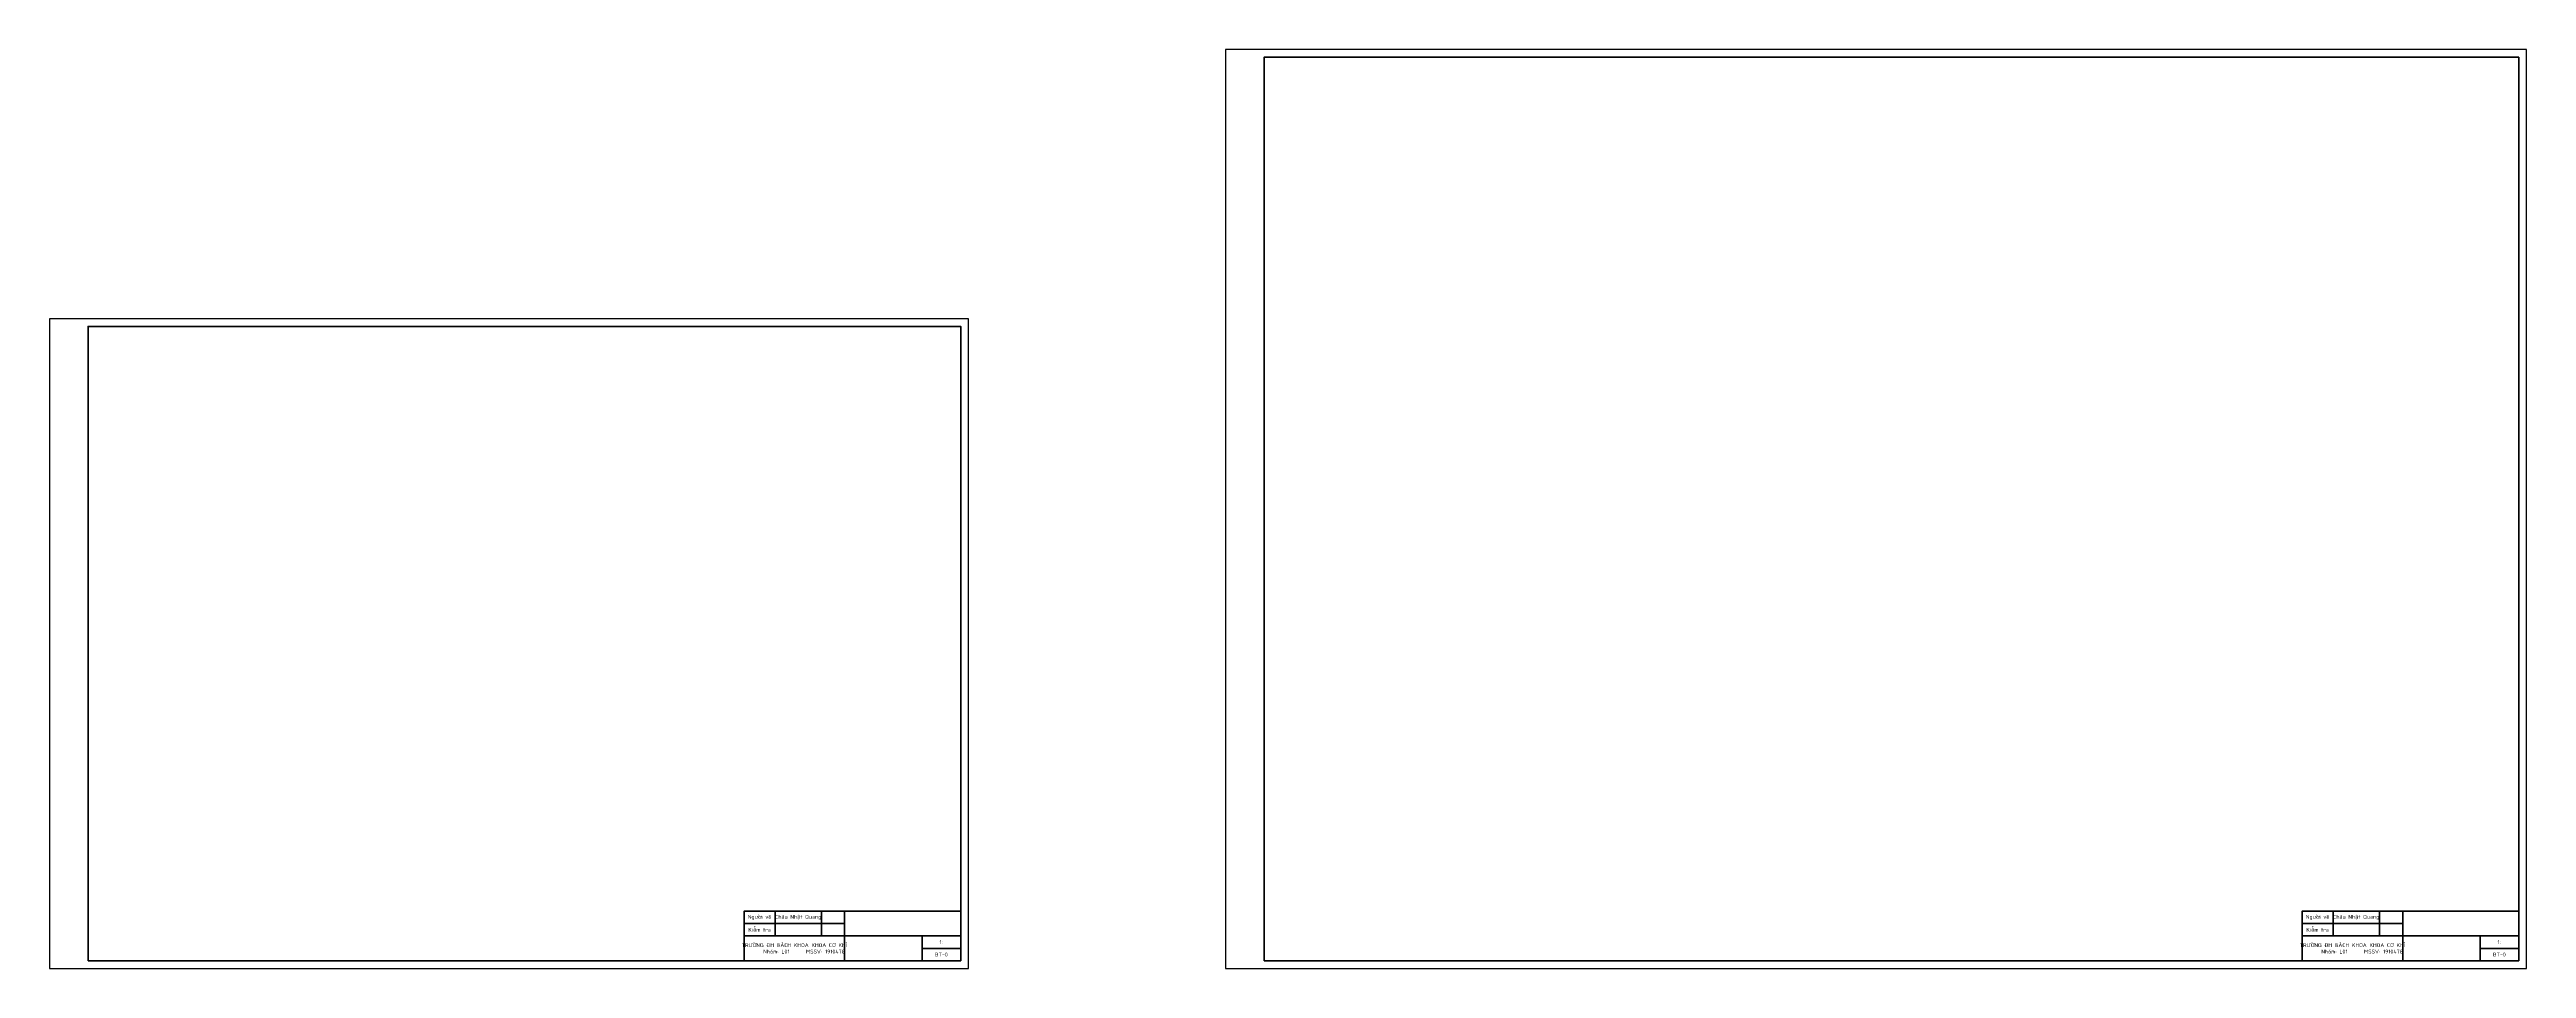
# Model space of a CAD drawing. Header units: millimetres. Extents: x 146 to 5820, y 110 to 951.
# Drawn here: x 1360 to 2961, y 110 to 704 of the extents above; entities that cross this region are included whole.
import ezdxf

# ---------------------------------------------------------------- set-up
doc = ezdxf.new("R2010")
doc.units = ezdxf.units.MM
doc.header["$LTSCALE"] = 0.25
doc.layers.add('Khung mảnh', color=4, linetype='Continuous', lineweight=35)
doc.layers.add('Khung đậm', color=2, linetype='Continuous', lineweight=70)
doc.styles.get("Standard").update_dxf_attribs({"font": ''})
doc.styles.get('Standard').set_extended_font_data('TCVN 7284')

msp = doc.modelspace()

# ---------------------------------------------------------------- linework, layer by layer
for points in [[(2119.8, 110.2), (2960.8, 110.2), (2960.8, 704.2), (2119.8, 704.2)], [(1359.7, 110.2), (1953.7, 110.2), (1953.7, 530.2), (1359.7, 530.2)]]:
    msp.add_lwpolyline(points, close=True)
at = {"layer": 'Khung mảnh'}
for p, q in [((1808.7, 139.2), (1873.7, 139.2)), ((2815.8, 139.2), (2880.8, 139.2)), ((1923.7, 123.2), (1948.7, 123.2)), ((2930.8, 123.2), (2955.8, 123.2))]:
    msp.add_line(p, q, dxfattribs=at)
at = {"layer": 'Khung đậm'}
for p, q in [((1828.7, 147.2), (1828.7, 131.2)), ((1858.7, 147.2), (1858.7, 131.2)), ((1873.7, 147.2), (1873.7, 115.2)), ((2835.8, 147.2), (2835.8, 131.2)), ((2865.8, 147.2), (2865.8, 131.2)), ((2880.8, 147.2), (2880.8, 115.2)), ((1808.7, 131.2), (1948.7, 131.2)), ((1923.7, 115.2), (1923.7, 131.2)), ((2815.8, 131.2), (2955.8, 131.2)), ((2930.8, 115.2), (2930.8, 131.2))]:
    msp.add_line(p, q, dxfattribs=at)
for points in [[(2144.8, 115.2), (2955.8, 115.2), (2955.8, 699.2), (2144.8, 699.2)], [(1384.7, 115.2), (1948.7, 115.2), (1948.7, 525.2), (1384.7, 525.2)]]:
    msp.add_lwpolyline(points, close=True, dxfattribs=at)
for points in [[(1808.7, 115.2), (1808.7, 147.2), (1948.7, 147.2), (1948.7, 115.2)], [(2815.8, 115.2), (2815.8, 147.2), (2955.8, 147.2), (2955.8, 115.2)]]:
    msp.add_lwpolyline(points, dxfattribs=at)

# ---------------------------------------------------------------- texts
at = {"char_height": 2.5}
for s, width, insert, attachment_point in [('Người vẽ', 20, (1818.7, 143.2), 5), ('Châu Nhật Quang', 30, (1843.7, 143.2), 5), ('Người vẽ', 20, (2825.8, 143.2), 5), ('Châu Nhật Quang', 30, (2850.8, 143.2), 5), ('Kiểm tra', 20, (1818.7, 135.2), 5), ('1:', 25, (1936.2, 127.2), 5), ('Kiểm tra', 20, (2825.8, 135.2), 5), ('1:', 25, (2943.3, 127.2), 5), ('\\pxqc;TRƯỜNG ĐH BÁCH KHOA KHOA CƠ KHÍ\\P\\pq*;       Nhóm: L01      MSSV: 1910478', 65, (1808.7, 123.2), 4), ('BT-0', 25, (1936.2, 119.2), 5), ('\\pxqc;TRƯỜNG ĐH BÁCH KHOA KHOA CƠ KHÍ\\P\\pq*;       Nhóm: L01      MSSV: 1910478', 65, (2815.8, 123.2), 4), ('BT-0', 25, (2943.3, 119.2), 5)]:
    msp.add_mtext_dynamic_manual_height_columns(s, width=width, gutter_width=12.5, heights=[0], dxfattribs=dict(at, insert=insert, attachment_point=attachment_point))

doc.saveas('drawing.dxf')
